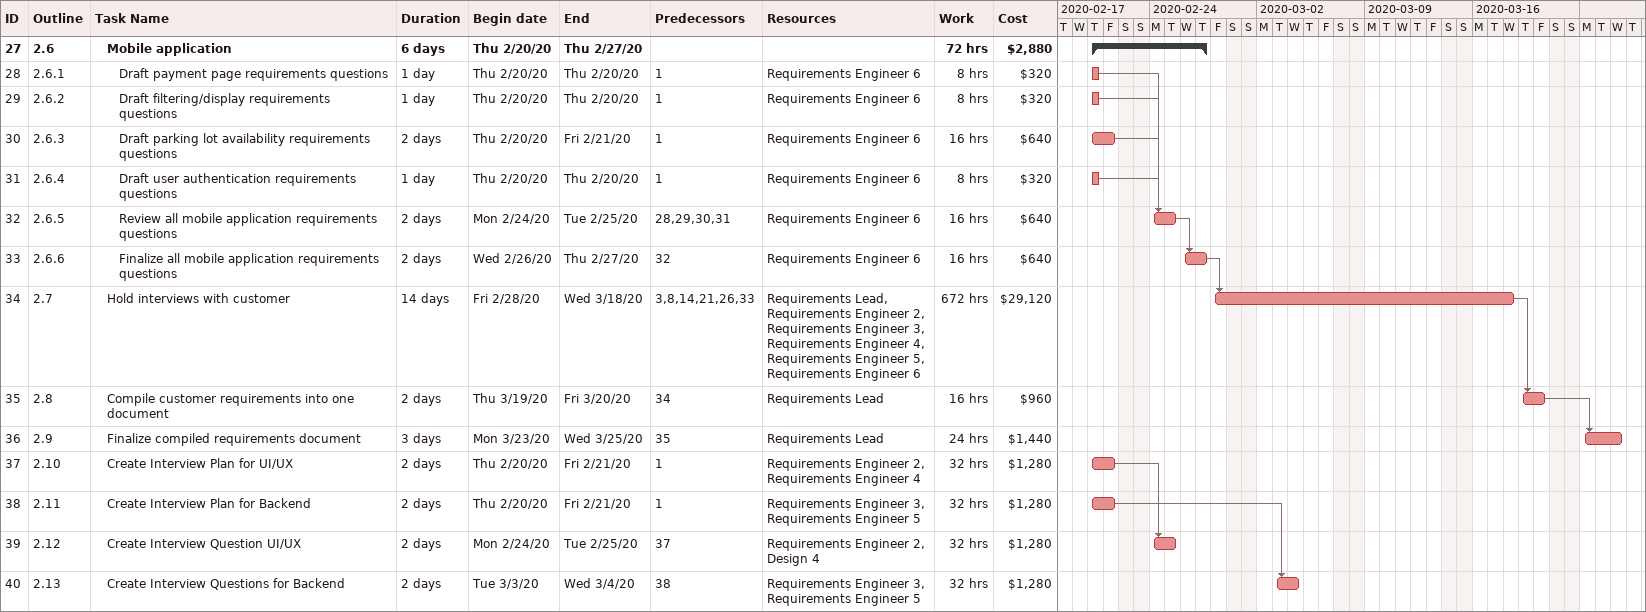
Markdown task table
| ID | WBS | Task | Duration | Start | Finish | Predecessors | Resources | Work (h) | Cost ($) |
|---|---|---|---|---|---|---|---|---|---|
| 27 | 2.6 | **Mobile application** | 6d | 2020-02-20 | 2020-02-27 |  |  | 72 | 2880 |
| 28 | 2.6.1 | Draft payment page requirements questions | 1d | 2020-02-20 | 2020-02-20 | 1 | Requirements Engineer 6 | 8 | 320 |
| 29 | 2.6.2 | Draft filtering/display requirements questions | 1d | 2020-02-20 | 2020-02-20 | 1 | Requirements Engineer 6 | 8 | 320 |
| 30 | 2.6.3 | Draft parking lot availability requirements questions | 2d | 2020-02-20 | 2020-02-21 | 1 | Requirements Engineer 6 | 16 | 640 |
| 31 | 2.6.4 | Draft user authentication requirements questions | 1d | 2020-02-20 | 2020-02-20 | 1 | Requirements Engineer 6 | 8 | 320 |
| 32 | 2.6.5 | Review all mobile application requirements questions | 2d | 2020-02-24 | 2020-02-25 | 28, 29, 30, 31 | Requirements Engineer 6 | 16 | 640 |
| 33 | 2.6.6 | Finalize all mobile application requirements questions | 2d | 2020-02-26 | 2020-02-27 | 32 | Requirements Engineer 6 | 16 | 640 |
| 34 | 2.7 | Hold interviews with customer | 14d | 2020-02-28 | 2020-03-18 | 3, 8, 14, 21, 26, 33 | Requirements Lead, Requirements Engineer 2, Requirements Engineer 3, Requirements Engineer 4, Requirements Engineer 5, Requirements Engineer 6 | 672 | 29120 |
| 35 | 2.8 | Compile customer requirements into one document | 2d | 2020-03-19 | 2020-03-20 | 34 | Requirements Lead | 16 | 960 |
| 36 | 2.9 | Finalize compiled requirements document | 3d | 2020-03-23 | 2020-03-25 | 35 | Requirements Lead | 24 | 1440 |
| 37 | 2.10 | Create Interview Plan for UI/UX | 2d | 2020-02-20 | 2020-02-21 | 1 | Requirements Engineer 2, Requirements Engineer 4 | 32 | 1280 |
| 38 | 2.11 | Create Interview Plan for Backend | 2d | 2020-02-20 | 2020-02-21 | 1 | Requirements Engineer 3, Requirements Engineer 5 | 32 | 1280 |
| 39 | 2.12 | Create Interview Question UI/UX | 2d | 2020-02-24 | 2020-02-25 | 37 | Requirements Engineer 2, Design 4 | 32 | 1280 |
| 40 | 2.13 | Create Interview Questions for Backend | 2d | 2020-03-03 | 2020-03-04 | 38 | Requirements Engineer 3, Requirements Engineer 5 | 32 | 1280 |
